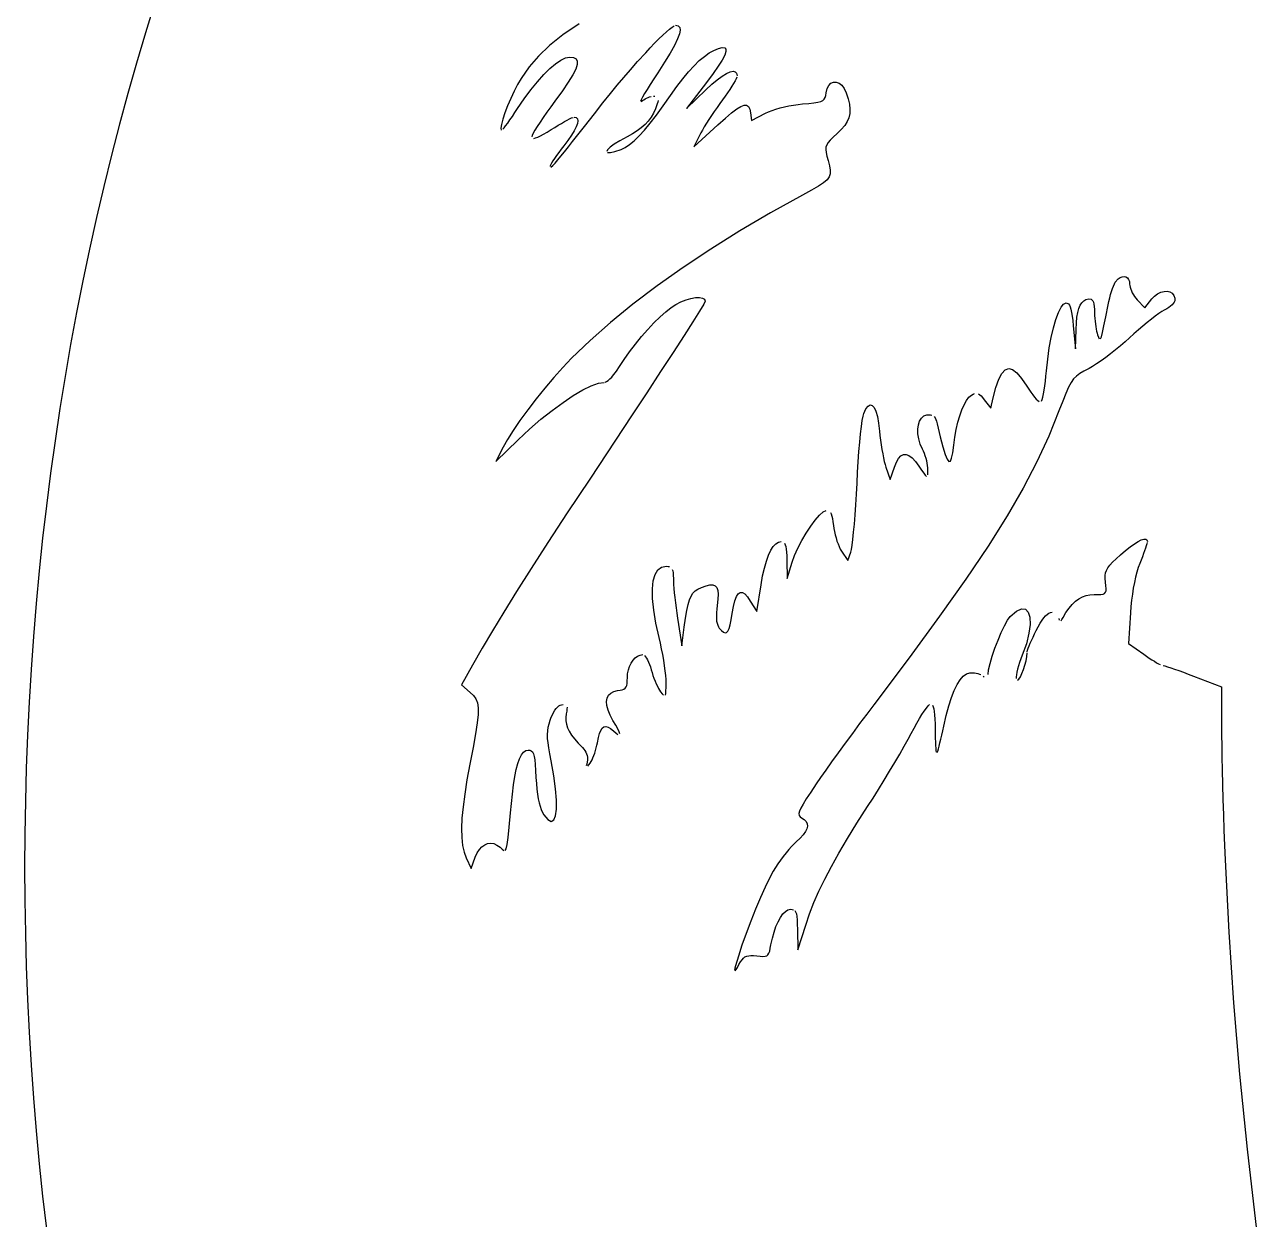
# Model space of a CAD drawing. Extents: x -128 to 128, y -84 to 84.
# Drawn here: x -81.42 to -59.45, y 42.57 to 63.89 of the extents above; entities that cross this region are included whole.
import ezdxf

# ---------------------------------------------------------------- set-up
doc = ezdxf.new("R2010")
doc.units = 0
doc.header["$MEASUREMENT"] = 0
doc.layers.get('0').update_dxf_attribs({"linetype": 'CONTINUOUS'})

msp = doc.modelspace()

# ---------------------------------------------------------------- linework, layer by layer
for p, q in [((-79.098, 64.283), (-79.266, 63.746)), ((-79.266, 63.746), (-79.427, 63.205)), ((-71.534, 63.902), (-71.822, 63.705)), ((-70.04, 63.703), (-69.976, 63.762)), ((-69.976, 63.762), (-69.919, 63.811)), ((-69.919, 63.811), (-69.873, 63.847)), ((-69.873, 63.847), (-69.837, 63.87)), ((-69.814, 63.878), (-69.766, 63.869)), ((-69.743, 63.724), (-69.777, 63.634)), ((-69.766, 63.869), (-69.738, 63.841)), ((-69.73, 63.793), (-69.743, 63.724)), ((-69.738, 63.841), (-69.73, 63.793)), ((-72.059, 63.516), (-72.255, 63.328)), ((-71.822, 63.705), (-72.059, 63.516)), ((-70.264, 63.476), (-70.186, 63.559)), ((-70.186, 63.559), (-70.11, 63.635)), ((-70.11, 63.635), (-70.04, 63.703)), ((-69.832, 63.52), (-69.909, 63.382)), ((-69.777, 63.634), (-69.832, 63.52)), ((-72.255, 63.328), (-72.421, 63.135)), ((-71.858, 63.257), (-71.776, 63.296)), ((-71.776, 63.296), (-71.705, 63.31)), ((-71.705, 63.31), (-71.634, 63.303)), ((-71.634, 63.303), (-71.587, 63.279)), ((-71.587, 63.279), (-71.564, 63.238)), ((-70.488, 63.23), (-70.345, 63.389)), ((-70.345, 63.389), (-70.264, 63.476)), ((-69.909, 63.382), (-70.009, 63.22)), ((-69.388, 63.248), (-69.298, 63.324)), ((-69.298, 63.324), (-69.212, 63.385)), ((-69.212, 63.385), (-69.128, 63.431)), ((-69.128, 63.431), (-69.047, 63.463)), ((-69.047, 63.463), (-68.98, 63.479)), ((-68.935, 63.343), (-68.981, 63.256)), ((-68.98, 63.479), (-68.935, 63.475)), ((-68.935, 63.475), (-68.913, 63.451)), ((-68.913, 63.408), (-68.935, 63.343)), ((-68.913, 63.451), (-68.913, 63.408)), ((-79.427, 63.205), (-79.582, 62.66)), ((-72.421, 63.135), (-72.565, 62.929)), ((-72.162, 62.998), (-72.053, 63.105)), ((-72.053, 63.105), (-71.952, 63.192)), ((-71.952, 63.192), (-71.858, 63.257)), ((-71.593, 63.096), (-71.646, 62.992)), ((-71.566, 63.178), (-71.593, 63.096)), ((-71.564, 63.238), (-71.566, 63.178)), ((-70.735, 62.949), (-70.616, 63.086)), ((-70.616, 63.086), (-70.488, 63.23)), ((-70.009, 63.22), (-70.131, 63.031)), ((-69.681, 62.925), (-69.579, 63.049)), ((-69.579, 63.049), (-69.481, 63.157)), ((-69.481, 63.157), (-69.388, 63.248)), ((-69.05, 63.147), (-69.143, 63.015)), ((-68.981, 63.256), (-69.05, 63.147)), ((-68.906, 63.018), (-68.84, 63.048)), ((-68.84, 63.048), (-68.787, 63.058)), ((-68.787, 63.058), (-68.748, 63.05)), ((-68.748, 63.05), (-68.724, 63.022)), ((-72.565, 62.929), (-72.628, 62.824)), ((-72.392, 62.727), (-72.275, 62.871)), ((-72.275, 62.871), (-72.162, 62.998)), ((-71.725, 62.863), (-71.831, 62.707)), ((-71.646, 62.992), (-71.725, 62.863)), ((-70.852, 62.81), (-70.735, 62.949)), ((-70.202, 62.922), (-70.265, 62.823)), ((-70.131, 63.031), (-70.202, 62.922)), ((-69.788, 62.784), (-69.681, 62.925)), ((-69.26, 62.859), (-69.614, 62.395)), ((-69.143, 63.015), (-69.26, 62.859)), ((-69.168, 62.825), (-69.071, 62.907)), ((-69.071, 62.907), (-68.983, 62.971)), ((-68.983, 62.971), (-68.906, 63.018)), ((-68.777, 62.84), (-68.808, 62.789)), ((-68.751, 62.886), (-68.777, 62.84)), ((-68.732, 62.924), (-68.751, 62.886)), ((-68.72, 62.954), (-68.732, 62.924)), ((-68.724, 63.022), (-68.716, 62.974)), ((-67.08, 62.806), (-67.04, 62.844)), ((-67.04, 62.844), (-66.994, 62.864)), ((-66.994, 62.864), (-66.945, 62.864)), ((-66.945, 62.864), (-66.894, 62.845)), ((-66.894, 62.845), (-66.846, 62.807)), ((-79.582, 62.66), (-79.732, 62.111)), ((-72.691, 62.703), (-72.751, 62.574)), ((-72.628, 62.824), (-72.691, 62.703)), ((-72.51, 62.567), (-72.392, 62.727)), ((-71.831, 62.707), (-71.965, 62.524)), ((-71.108, 62.495), (-70.974, 62.662)), ((-70.974, 62.662), (-70.852, 62.81)), ((-70.366, 62.659), (-70.401, 62.596)), ((-70.32, 62.734), (-70.366, 62.659)), ((-70.265, 62.823), (-70.32, 62.734)), ((-70.275, 62.602), (-70.25, 62.61)), ((-70.205, 62.616), (-70.179, 62.615)), ((-70.031, 62.44), (-69.901, 62.625)), ((-69.901, 62.625), (-69.788, 62.784)), ((-69.614, 62.395), (-69.273, 62.727)), ((-69.273, 62.727), (-69.168, 62.825)), ((-68.927, 62.611), (-68.974, 62.549)), ((-68.884, 62.673), (-68.927, 62.611)), ((-68.844, 62.733), (-68.884, 62.673)), ((-68.808, 62.789), (-68.844, 62.733)), ((-67.144, 62.588), (-67.133, 62.625)), ((-67.133, 62.625), (-67.127, 62.672)), ((-67.127, 62.672), (-67.109, 62.748)), ((-67.109, 62.748), (-67.08, 62.806)), ((-66.846, 62.807), (-66.803, 62.75)), ((-66.803, 62.75), (-66.768, 62.673)), ((-66.768, 62.673), (-66.733, 62.564)), ((-72.807, 62.443), (-72.855, 62.318)), ((-72.751, 62.574), (-72.807, 62.443)), ((-72.677, 62.32), (-72.628, 62.393)), ((-72.628, 62.393), (-72.51, 62.567)), ((-72.038, 62.424), (-72.107, 62.327)), ((-71.965, 62.524), (-72.038, 62.424)), ((-71.26, 62.301), (-71.108, 62.495)), ((-70.426, 62.55), (-70.439, 62.52)), ((-70.401, 62.596), (-70.426, 62.55)), ((-70.426, 62.516), (-70.404, 62.534)), ((-70.404, 62.534), (-70.38, 62.551)), ((-70.38, 62.551), (-70.355, 62.566)), ((-70.355, 62.566), (-70.328, 62.58)), ((-70.328, 62.58), (-70.302, 62.592)), ((-70.302, 62.592), (-70.275, 62.602)), ((-70.171, 62.388), (-70.208, 62.309)), ((-70.14, 62.474), (-70.171, 62.388)), ((-70.152, 62.277), (-70.031, 62.44)), ((-70.13, 62.508), (-70.14, 62.474)), ((-70.125, 62.536), (-70.13, 62.508)), ((-69.071, 62.414), (-69.121, 62.342)), ((-69.022, 62.483), (-69.071, 62.414)), ((-68.974, 62.549), (-69.022, 62.483)), ((-68.719, 62.387), (-68.645, 62.432)), ((-68.645, 62.432), (-68.588, 62.453)), ((-68.588, 62.453), (-68.544, 62.452)), ((-68.544, 62.452), (-68.512, 62.427)), ((-68.512, 62.427), (-68.49, 62.381)), ((-68.023, 62.382), (-67.949, 62.403)), ((-67.949, 62.403), (-67.871, 62.423)), ((-67.871, 62.423), (-67.79, 62.44)), ((-67.79, 62.44), (-67.709, 62.455)), ((-67.709, 62.455), (-67.628, 62.466)), ((-67.628, 62.466), (-67.55, 62.474)), ((-67.55, 62.474), (-67.436, 62.484)), ((-67.436, 62.484), (-67.346, 62.494)), ((-67.346, 62.494), (-67.276, 62.505)), ((-67.276, 62.505), (-67.223, 62.518)), ((-67.223, 62.518), (-67.186, 62.536)), ((-67.186, 62.536), (-67.16, 62.559)), ((-67.16, 62.559), (-67.144, 62.588)), ((-66.733, 62.564), (-66.711, 62.468)), ((-66.711, 62.468), (-66.701, 62.381)), ((-72.893, 62.204), (-72.918, 62.11)), ((-72.855, 62.318), (-72.893, 62.204)), ((-72.806, 62.134), (-72.767, 62.189)), ((-72.767, 62.189), (-72.723, 62.252)), ((-72.723, 62.252), (-72.677, 62.32)), ((-72.171, 62.235), (-72.229, 62.149)), ((-72.107, 62.327), (-72.171, 62.235)), ((-71.794, 62.159), (-71.744, 62.186)), ((-71.744, 62.186), (-71.701, 62.208)), ((-71.701, 62.208), (-71.665, 62.224)), ((-71.665, 62.224), (-71.638, 62.234)), ((-71.621, 62.238), (-71.584, 62.23)), ((-71.584, 62.23), (-71.562, 62.209)), ((-71.555, 62.174), (-71.563, 62.127)), ((-71.562, 62.209), (-71.555, 62.174)), ((-71.438, 62.073), (-71.26, 62.301)), ((-70.3, 62.169), (-70.357, 62.107)), ((-70.25, 62.237), (-70.3, 62.169)), ((-70.264, 62.133), (-70.152, 62.277)), ((-70.208, 62.309), (-70.25, 62.237)), ((-69.216, 62.198), (-69.26, 62.129)), ((-69.17, 62.269), (-69.216, 62.198)), ((-69.121, 62.342), (-69.17, 62.269)), ((-69.06, 62.1), (-68.924, 62.222)), ((-68.924, 62.222), (-68.812, 62.317)), ((-68.812, 62.317), (-68.719, 62.387)), ((-68.49, 62.381), (-68.475, 62.315)), ((-68.475, 62.315), (-68.456, 62.181)), ((-68.456, 62.181), (-68.205, 62.311)), ((-68.205, 62.311), (-68.153, 62.336)), ((-68.153, 62.336), (-68.092, 62.359)), ((-68.092, 62.359), (-68.023, 62.382)), ((-66.72, 62.229), (-66.751, 62.159)), ((-66.704, 62.303), (-66.72, 62.229)), ((-66.701, 62.381), (-66.704, 62.303)), ((-79.732, 62.111), (-79.874, 61.559)), ((-72.918, 62.11), (-72.928, 62.041)), ((-72.928, 62.041), (-72.92, 62.005)), ((-72.895, 62.022), (-72.871, 62.049)), ((-72.871, 62.049), (-72.842, 62.087)), ((-72.842, 62.087), (-72.806, 62.134)), ((-72.349, 61.951), (-72.368, 61.91)), ((-72.319, 62.006), (-72.349, 61.951)), ((-72.278, 62.072), (-72.319, 62.006)), ((-72.229, 62.149), (-72.278, 62.072)), ((-72.168, 61.934), (-72.104, 61.972)), ((-72.104, 61.972), (-72.031, 62.018)), ((-72.031, 62.018), (-71.968, 62.057)), ((-71.968, 62.057), (-71.907, 62.094)), ((-71.907, 62.094), (-71.849, 62.128)), ((-71.849, 62.128), (-71.794, 62.159)), ((-71.62, 61.997), (-71.669, 61.916)), ((-71.649, 61.802), (-71.438, 62.073)), ((-71.584, 62.067), (-71.62, 61.997)), ((-71.563, 62.127), (-71.584, 62.067)), ((-70.498, 61.992), (-70.582, 61.939)), ((-70.423, 62.048), (-70.498, 61.992)), ((-70.464, 61.904), (-70.368, 62.009)), ((-70.357, 62.107), (-70.423, 62.048)), ((-70.368, 62.009), (-70.264, 62.133)), ((-69.488, 61.708), (-69.06, 62.1)), ((-69.36, 61.957), (-69.488, 61.708)), ((-69.333, 62.007), (-69.36, 61.957)), ((-69.299, 62.065), (-69.333, 62.007)), ((-69.26, 62.129), (-69.299, 62.065)), ((-66.856, 62.02), (-66.931, 61.946)), ((-66.796, 62.09), (-66.856, 62.02)), ((-66.751, 62.159), (-66.796, 62.09)), ((-72.368, 61.91), (-72.375, 61.886)), ((-72.337, 61.861), (-72.308, 61.868)), ((-72.308, 61.868), (-72.27, 61.882)), ((-72.27, 61.882), (-72.223, 61.904)), ((-72.223, 61.904), (-72.168, 61.934)), ((-71.731, 61.825), (-71.807, 61.725)), ((-71.669, 61.916), (-71.731, 61.825)), ((-71.722, 61.708), (-71.649, 61.802)), ((-70.906, 61.756), (-70.98, 61.701)), ((-70.805, 61.819), (-70.906, 61.756)), ((-70.677, 61.888), (-70.805, 61.819)), ((-70.711, 61.698), (-70.635, 61.749)), ((-70.582, 61.939), (-70.677, 61.888)), ((-70.635, 61.749), (-70.553, 61.817)), ((-70.553, 61.817), (-70.464, 61.904)), ((-67.117, 61.745), (-67.13, 61.704)), ((-67.091, 61.786), (-67.117, 61.745)), ((-67.053, 61.83), (-67.091, 61.786)), ((-67, 61.883), (-67.053, 61.83)), ((-66.931, 61.946), (-67, 61.883)), ((-79.874, 61.559), (-80.011, 61.004)), ((-71.934, 61.555), (-71.969, 61.504)), ((-71.895, 61.61), (-71.934, 61.555)), ((-71.913, 61.476), (-71.856, 61.544)), ((-71.852, 61.667), (-71.895, 61.61)), ((-71.856, 61.544), (-71.792, 61.621)), ((-71.807, 61.725), (-71.852, 61.667)), ((-71.792, 61.621), (-71.722, 61.708)), ((-71.024, 61.657), (-71.039, 61.625)), ((-70.98, 61.701), (-71.024, 61.657)), ((-71.023, 61.608), (-70.975, 61.607)), ((-70.975, 61.607), (-70.895, 61.626)), ((-70.895, 61.626), (-70.781, 61.664)), ((-70.781, 61.664), (-70.711, 61.698)), ((-67.13, 61.704), (-67.134, 61.66)), ((-67.134, 61.66), (-67.127, 61.607)), ((-67.127, 61.607), (-67.113, 61.543)), ((-67.113, 61.543), (-67.092, 61.464)), ((-72.043, 61.382), (-72.055, 61.356)), ((-72.025, 61.417), (-72.043, 61.382)), ((-72.034, 61.349), (-72.003, 61.378)), ((-72, 61.458), (-72.025, 61.417)), ((-72.003, 61.378), (-71.962, 61.421)), ((-71.969, 61.504), (-72, 61.458)), ((-71.962, 61.421), (-71.913, 61.476)), ((-67.092, 61.464), (-67.068, 61.369)), ((-67.068, 61.369), (-67.054, 61.292)), ((-67.054, 61.292), (-67.054, 61.228)), ((-67.11, 61.121), (-67.174, 61.067)), ((-67.071, 61.173), (-67.11, 61.121)), ((-67.054, 61.228), (-67.071, 61.173)), ((-80.011, 61.004), (-80.141, 60.446)), ((-67.389, 60.936), (-67.549, 60.848)), ((-67.265, 61.007), (-67.389, 60.936)), ((-67.174, 61.067), (-67.265, 61.007)), ((-67.549, 60.848), (-68.118, 60.531)), ((-80.141, 60.446), (-80.266, 59.885)), ((-68.118, 60.531), (-68.664, 60.209)), ((-68.664, 60.209), (-69.184, 59.883)), ((-80.266, 59.885), (-80.384, 59.321)), ((-69.184, 59.883), (-69.677, 59.556)), ((-69.677, 59.556), (-70.14, 59.228)), ((-80.384, 59.321), (-80.495, 58.755)), ((-61.971, 59.295), (-61.92, 59.353)), ((-61.92, 59.353), (-61.883, 59.378)), ((-61.883, 59.378), (-61.846, 59.393)), ((-61.846, 59.393), (-61.811, 59.396)), ((-61.811, 59.396), (-61.78, 59.389)), ((-61.78, 59.389), (-61.753, 59.372)), ((-61.753, 59.372), (-61.732, 59.345)), ((-61.732, 59.345), (-61.719, 59.308)), ((-70.14, 59.228), (-70.573, 58.901)), ((-62.052, 59.073), (-62.035, 59.129)), ((-62.035, 59.129), (-62.018, 59.181)), ((-62.018, 59.181), (-62.002, 59.226)), ((-62.002, 59.226), (-61.986, 59.265)), ((-61.986, 59.265), (-61.971, 59.295)), ((-61.719, 59.308), (-61.714, 59.261)), ((-61.714, 59.261), (-61.712, 59.234)), ((-61.712, 59.234), (-61.705, 59.204)), ((-61.705, 59.204), (-61.695, 59.172)), ((-61.695, 59.172), (-61.682, 59.139)), ((-61.682, 59.139), (-61.666, 59.105)), ((-61.666, 59.105), (-61.647, 59.071)), ((-61.215, 59.088), (-61.157, 59.116)), ((-61.157, 59.116), (-61.1, 59.131)), ((-61.1, 59.131), (-61.046, 59.132)), ((-61.046, 59.132), (-60.997, 59.121)), ((-60.997, 59.121), (-60.956, 59.097)), ((-60.956, 59.097), (-60.924, 59.059)), ((-70.573, 58.901), (-70.972, 58.577)), ((-69.891, 58.841), (-69.806, 58.896)), ((-69.806, 58.896), (-69.716, 58.942)), ((-69.716, 58.942), (-69.625, 58.978)), ((-69.625, 58.978), (-69.537, 59.004)), ((-69.537, 59.004), (-69.457, 59.019)), ((-69.457, 59.019), (-69.387, 59.022)), ((-69.387, 59.022), (-69.332, 59.012)), ((-69.31, 58.902), (-69.384, 58.778)), ((-69.332, 59.012), (-69.297, 58.99)), ((-69.284, 58.953), (-69.31, 58.902)), ((-69.297, 58.99), (-69.284, 58.953)), ((-62.937, 58.846), (-62.891, 58.905)), ((-62.891, 58.905), (-62.847, 58.926)), ((-62.847, 58.926), (-62.807, 58.909)), ((-62.807, 58.909), (-62.789, 58.887)), ((-62.789, 58.887), (-62.774, 58.854)), ((-62.621, 58.827), (-62.598, 58.884)), ((-62.598, 58.884), (-62.568, 58.928)), ((-62.568, 58.928), (-62.533, 58.961)), ((-62.533, 58.961), (-62.492, 58.983)), ((-62.492, 58.983), (-62.444, 58.995)), ((-62.444, 58.995), (-62.401, 58.991)), ((-62.401, 58.991), (-62.371, 58.962)), ((-62.371, 58.962), (-62.36, 58.937)), ((-62.36, 58.937), (-62.352, 58.903)), ((-62.352, 58.903), (-62.346, 58.861)), ((-62.141, 58.675), (-62.097, 58.89)), ((-62.097, 58.89), (-62.083, 58.952)), ((-62.083, 58.952), (-62.068, 59.014)), ((-62.068, 59.014), (-62.052, 59.073)), ((-61.647, 59.071), (-61.626, 59.038)), ((-61.626, 59.038), (-61.603, 59.008)), ((-61.603, 59.008), (-61.579, 58.98)), ((-61.579, 58.98), (-61.444, 58.836)), ((-61.444, 58.836), (-61.319, 58.995)), ((-61.319, 58.995), (-61.269, 59.048)), ((-61.269, 59.048), (-61.215, 59.088)), ((-60.957, 58.889), (-60.983, 58.865)), ((-60.935, 58.914), (-60.957, 58.889)), ((-60.92, 58.938), (-60.935, 58.914)), ((-60.924, 59.059), (-60.906, 59.008)), ((-60.909, 58.962), (-60.92, 58.938)), ((-60.906, 59.008), (-60.909, 58.962)), ((-80.495, 58.755), (-80.601, 58.185)), ((-70.197, 58.567), (-70.089, 58.674)), ((-70.089, 58.674), (-69.987, 58.766)), ((-69.987, 58.766), (-69.891, 58.841)), ((-69.384, 58.778), (-69.503, 58.589)), ((-63.028, 58.629), (-62.983, 58.752)), ((-62.983, 58.752), (-62.937, 58.846)), ((-62.774, 58.854), (-62.761, 58.811)), ((-62.761, 58.811), (-62.748, 58.756)), ((-62.748, 58.756), (-62.738, 58.689)), ((-62.738, 58.689), (-62.728, 58.609)), ((-62.664, 58.57), (-62.654, 58.671)), ((-62.654, 58.671), (-62.64, 58.756)), ((-62.64, 58.756), (-62.621, 58.827)), ((-62.346, 58.861), (-62.342, 58.809)), ((-62.342, 58.809), (-62.34, 58.747)), ((-62.34, 58.747), (-62.339, 58.698)), ((-62.339, 58.698), (-62.335, 58.647)), ((-62.174, 58.513), (-62.141, 58.675)), ((-61.256, 58.688), (-61.326, 58.635)), ((-61.193, 58.733), (-61.256, 58.688)), ((-61.139, 58.769), (-61.193, 58.733)), ((-61.095, 58.795), (-61.139, 58.769)), ((-61.053, 58.818), (-61.095, 58.795)), ((-61.015, 58.841), (-61.053, 58.818)), ((-60.983, 58.865), (-61.015, 58.841)), ((-70.972, 58.577), (-71.337, 58.255)), ((-70.418, 58.323), (-70.307, 58.45)), ((-70.307, 58.45), (-70.197, 58.567)), ((-69.503, 58.589), (-69.661, 58.341)), ((-63.111, 58.309), (-63.071, 58.479)), ((-63.071, 58.479), (-63.028, 58.629)), ((-62.728, 58.609), (-62.718, 58.516)), ((-62.718, 58.516), (-62.682, 58.106)), ((-62.682, 58.106), (-62.67, 58.453)), ((-62.67, 58.453), (-62.664, 58.57)), ((-62.335, 58.647), (-62.331, 58.597)), ((-62.331, 58.597), (-62.325, 58.548)), ((-62.325, 58.548), (-62.319, 58.501)), ((-62.319, 58.501), (-62.311, 58.458)), ((-62.311, 58.458), (-62.303, 58.418)), ((-62.199, 58.397), (-62.174, 58.513)), ((-61.558, 58.443), (-61.638, 58.373)), ((-61.479, 58.511), (-61.558, 58.443)), ((-61.401, 58.575), (-61.479, 58.511)), ((-61.326, 58.635), (-61.401, 58.575)), ((-71.337, 58.255), (-71.665, 57.938)), ((-70.527, 58.189), (-70.418, 58.323)), ((-69.661, 58.341), (-69.854, 58.042)), ((-63.146, 58.121), (-63.111, 58.309)), ((-62.303, 58.418), (-62.294, 58.385)), ((-62.294, 58.385), (-62.284, 58.358)), ((-62.284, 58.358), (-62.268, 58.315)), ((-62.268, 58.315), (-62.255, 58.284)), ((-62.232, 58.282), (-62.218, 58.322)), ((-62.218, 58.322), (-62.199, 58.397)), ((-61.793, 58.23), (-61.877, 58.158)), ((-61.715, 58.302), (-61.793, 58.23)), ((-61.638, 58.373), (-61.715, 58.302)), ((-80.601, 58.185), (-80.7, 57.614)), ((-70.73, 57.913), (-70.632, 58.052)), ((-70.632, 58.052), (-70.527, 58.189)), ((-69.854, 58.042), (-70.078, 57.699)), ((-63.175, 57.92), (-63.146, 58.121)), ((-62.052, 58.016), (-62.139, 57.95)), ((-61.964, 58.086), (-62.052, 58.016)), ((-61.877, 58.158), (-61.964, 58.086)), ((-71.82, 57.775), (-71.98, 57.596)), ((-71.665, 57.938), (-71.82, 57.775)), ((-70.852, 57.727), (-70.821, 57.775)), ((-70.821, 57.775), (-70.73, 57.913)), ((-63.198, 57.711), (-63.175, 57.92)), ((-62.374, 57.792), (-62.437, 57.757)), ((-62.303, 57.837), (-62.374, 57.792)), ((-62.224, 57.89), (-62.303, 57.837)), ((-62.139, 57.95), (-62.224, 57.89)), ((-80.7, 57.614), (-80.792, 57.04)), ((-71.98, 57.596), (-72.141, 57.406)), ((-71.013, 57.543), (-70.983, 57.57)), ((-70.983, 57.57), (-70.951, 57.602)), ((-70.951, 57.602), (-70.918, 57.64)), ((-70.918, 57.64), (-70.885, 57.681)), ((-70.885, 57.681), (-70.852, 57.727)), ((-70.078, 57.699), (-70.327, 57.319)), ((-64.1, 57.417), (-64.048, 57.562)), ((-64.048, 57.562), (-63.993, 57.666)), ((-63.993, 57.666), (-63.934, 57.729)), ((-63.934, 57.729), (-63.87, 57.752)), ((-63.87, 57.752), (-63.8, 57.734)), ((-63.8, 57.734), (-63.723, 57.676)), ((-63.723, 57.676), (-63.64, 57.578)), ((-63.64, 57.578), (-63.547, 57.44)), ((-63.217, 57.527), (-63.207, 57.617)), ((-63.207, 57.617), (-63.198, 57.711)), ((-62.713, 57.568), (-62.759, 57.503)), ((-62.662, 57.62), (-62.713, 57.568)), ((-62.601, 57.665), (-62.662, 57.62)), ((-62.528, 57.709), (-62.601, 57.665)), ((-62.437, 57.757), (-62.528, 57.709)), ((-72.141, 57.406), (-72.299, 57.211)), ((-71.637, 57.272), (-71.468, 57.371)), ((-71.468, 57.371), (-71.318, 57.445)), ((-71.318, 57.445), (-71.188, 57.491)), ((-71.188, 57.491), (-71.084, 57.506)), ((-71.065, 57.511), (-71.041, 57.523)), ((-71.041, 57.523), (-71.013, 57.543)), ((-64.149, 57.23), (-64.1, 57.417)), ((-63.547, 57.44), (-63.511, 57.384)), ((-63.511, 57.384), (-63.476, 57.332)), ((-63.252, 57.3), (-63.24, 57.367)), ((-63.24, 57.367), (-63.228, 57.443)), ((-63.228, 57.443), (-63.217, 57.527)), ((-62.804, 57.419), (-62.853, 57.311)), ((-62.759, 57.503), (-62.804, 57.419)), ((-72.299, 57.211), (-72.449, 57.016)), ((-72.012, 57.008), (-71.819, 57.15)), ((-71.819, 57.15), (-71.637, 57.272)), ((-70.327, 57.319), (-70.597, 56.909)), ((-64.667, 57.108), (-64.625, 57.183)), ((-64.625, 57.183), (-64.58, 57.241)), ((-64.58, 57.241), (-64.534, 57.28)), ((-64.534, 57.28), (-64.505, 57.296)), ((-64.505, 57.296), (-64.479, 57.306)), ((-64.41, 57.301), (-64.387, 57.286)), ((-64.387, 57.286), (-64.362, 57.264)), ((-64.362, 57.264), (-64.336, 57.235)), ((-64.336, 57.235), (-64.307, 57.198)), ((-64.307, 57.198), (-64.192, 57.048)), ((-64.192, 57.048), (-64.149, 57.23)), ((-63.476, 57.332), (-63.441, 57.285)), ((-63.441, 57.285), (-63.409, 57.244)), ((-63.409, 57.244), (-63.378, 57.209)), ((-63.378, 57.209), (-63.351, 57.182)), ((-63.351, 57.182), (-63.328, 57.164)), ((-63.287, 57.17), (-63.275, 57.2)), ((-63.275, 57.2), (-63.264, 57.244)), ((-63.264, 57.244), (-63.252, 57.3)), ((-62.908, 57.173), (-62.974, 57)), ((-62.853, 57.311), (-62.908, 57.173)), ((-80.792, 57.04), (-80.879, 56.464)), ((-72.449, 57.016), (-72.587, 56.828)), ((-72.212, 56.848), (-72.012, 57.008)), ((-70.597, 56.909), (-70.884, 56.477)), ((-66.483, 56.826), (-66.469, 56.905)), ((-66.469, 56.905), (-66.456, 56.953)), ((-66.456, 56.953), (-66.416, 57.035)), ((-66.416, 57.035), (-66.377, 57.085)), ((-66.377, 57.085), (-66.339, 57.106)), ((-66.339, 57.106), (-66.303, 57.096)), ((-66.303, 57.096), (-66.269, 57.058)), ((-66.269, 57.058), (-66.239, 56.992)), ((-66.239, 56.992), (-66.212, 56.9)), ((-66.212, 56.9), (-66.19, 56.78)), ((-65.426, 56.871), (-65.382, 56.908)), ((-65.382, 56.908), (-65.328, 56.927)), ((-65.328, 56.927), (-65.294, 56.93)), ((-65.294, 56.93), (-65.265, 56.929)), ((-65.265, 56.929), (-65.24, 56.924)), ((-65.2, 56.897), (-65.184, 56.875)), ((-64.778, 56.796), (-64.745, 56.913)), ((-64.745, 56.913), (-64.707, 57.017)), ((-64.707, 57.017), (-64.667, 57.108)), ((-62.974, 57), (-63.157, 56.545)), ((-72.587, 56.828), (-72.71, 56.65)), ((-72.415, 56.673), (-72.212, 56.848)), ((-66.512, 56.589), (-66.498, 56.719)), ((-66.498, 56.719), (-66.483, 56.826)), ((-66.19, 56.78), (-66.174, 56.636)), ((-65.491, 56.673), (-65.481, 56.751)), ((-65.481, 56.751), (-65.459, 56.817)), ((-65.459, 56.817), (-65.426, 56.871)), ((-65.184, 56.875), (-65.17, 56.847)), ((-65.17, 56.847), (-65.159, 56.812)), ((-65.159, 56.812), (-65.148, 56.769)), ((-65.148, 56.769), (-65.093, 56.538)), ((-64.807, 56.668), (-64.778, 56.796)), ((-80.879, 56.464), (-80.959, 55.886)), ((-73.019, 56.097), (-72.618, 56.484)), ((-72.812, 56.49), (-72.889, 56.353)), ((-72.71, 56.65), (-72.812, 56.49)), ((-72.618, 56.484), (-72.415, 56.673)), ((-70.884, 56.477), (-71.343, 55.783)), ((-66.527, 56.439), (-66.512, 56.589)), ((-66.174, 56.636), (-66.166, 56.557)), ((-66.166, 56.557), (-66.156, 56.475)), ((-66.156, 56.475), (-66.145, 56.393)), ((-65.489, 56.589), (-65.491, 56.673)), ((-65.475, 56.499), (-65.489, 56.589)), ((-65.448, 56.407), (-65.475, 56.499)), ((-65.093, 56.538), (-65.046, 56.356)), ((-64.85, 56.388), (-64.831, 56.532)), ((-64.831, 56.532), (-64.807, 56.668)), ((-63.157, 56.545), (-63.367, 56.09)), ((-72.889, 56.353), (-73.019, 56.097)), ((-66.554, 56.092), (-66.541, 56.272)), ((-66.541, 56.272), (-66.527, 56.439)), ((-66.145, 56.393), (-66.132, 56.312)), ((-66.132, 56.312), (-66.118, 56.235)), ((-65.408, 56.315), (-65.448, 56.407)), ((-65.39, 56.278), (-65.408, 56.315)), ((-65.374, 56.238), (-65.39, 56.278)), ((-65.358, 56.195), (-65.374, 56.238)), ((-65.046, 56.356), (-65.005, 56.222)), ((-64.888, 56.154), (-64.868, 56.249)), ((-64.868, 56.249), (-64.85, 56.388)), ((-66.566, 55.902), (-66.554, 56.092)), ((-66.118, 56.235), (-66.103, 56.163)), ((-66.103, 56.163), (-66.089, 56.097)), ((-66.089, 56.097), (-66.074, 56.041)), ((-66.074, 56.041), (-66.059, 55.995)), ((-65.908, 55.995), (-65.873, 56.084)), ((-65.873, 56.084), (-65.835, 56.151)), ((-65.835, 56.151), (-65.794, 56.197)), ((-65.794, 56.197), (-65.749, 56.22)), ((-65.749, 56.22), (-65.701, 56.223)), ((-65.701, 56.223), (-65.649, 56.203)), ((-65.649, 56.203), (-65.594, 56.161)), ((-65.594, 56.161), (-65.535, 56.098)), ((-65.535, 56.098), (-65.472, 56.013)), ((-65.345, 56.151), (-65.358, 56.195)), ((-65.333, 56.107), (-65.345, 56.151)), ((-65.323, 56.064), (-65.333, 56.107)), ((-65.316, 56.022), (-65.323, 56.064)), ((-65.311, 55.984), (-65.316, 56.022)), ((-65.005, 56.222), (-64.969, 56.136)), ((-64.969, 56.136), (-64.938, 56.096)), ((-64.938, 56.096), (-64.911, 56.102)), ((-64.911, 56.102), (-64.888, 56.154)), ((-63.367, 56.09), (-63.611, 55.621)), ((-80.959, 55.886), (-81.033, 55.307)), ((-66.576, 55.707), (-66.566, 55.902)), ((-66.059, 55.995), (-65.982, 55.776)), ((-65.982, 55.776), (-65.908, 55.995)), ((-65.472, 56.013), (-65.424, 55.942)), ((-65.424, 55.942), (-65.386, 55.888)), ((-65.386, 55.888), (-65.358, 55.851)), ((-65.358, 55.851), (-65.337, 55.83)), ((-65.31, 55.949), (-65.311, 55.984)), ((-65.311, 55.859), (-65.31, 55.898)), ((-65.31, 55.898), (-65.31, 55.949)), ((-71.343, 55.783), (-71.743, 55.178)), ((-66.587, 55.512), (-66.576, 55.707)), ((-63.611, 55.621), (-63.898, 55.125)), ((-66.598, 55.324), (-66.587, 55.512)), ((-81.033, 55.307), (-81.1, 54.726)), ((-71.743, 55.178), (-72.088, 54.649)), ((-67.246, 55.135), (-67.179, 55.195)), ((-67.179, 55.195), (-67.126, 55.223)), ((-67.051, 55.187), (-67.037, 55.159)), ((-67.037, 55.159), (-67.026, 55.122)), ((-66.623, 54.98), (-66.61, 55.145)), ((-66.61, 55.145), (-66.598, 55.324)), ((-67.482, 54.816), (-67.401, 54.939)), ((-67.401, 54.939), (-67.321, 55.047)), ((-67.321, 55.047), (-67.246, 55.135)), ((-67.026, 55.122), (-67.015, 55.076)), ((-67.015, 55.076), (-67.006, 55.021)), ((-67.006, 55.021), (-66.998, 54.956)), ((-66.998, 54.956), (-66.99, 54.902)), ((-66.636, 54.832), (-66.623, 54.98)), ((-63.898, 55.125), (-64.236, 54.587)), ((-81.1, 54.726), (-81.161, 54.143)), ((-67.56, 54.684), (-67.482, 54.816)), ((-66.99, 54.902), (-66.979, 54.845)), ((-66.979, 54.845), (-66.966, 54.788)), ((-66.966, 54.788), (-66.95, 54.731)), ((-66.95, 54.731), (-66.933, 54.676)), ((-66.661, 54.601), (-66.649, 54.705)), ((-66.649, 54.705), (-66.636, 54.832)), ((-61.506, 54.697), (-61.46, 54.711)), ((-61.46, 54.711), (-61.426, 54.71)), ((-61.426, 54.71), (-61.406, 54.695)), ((-72.088, 54.649), (-72.387, 54.185)), ((-68.155, 54.424), (-68.115, 54.511)), ((-68.115, 54.511), (-68.071, 54.579)), ((-68.071, 54.579), (-68.025, 54.628)), ((-68.025, 54.628), (-67.977, 54.658)), ((-67.977, 54.658), (-67.926, 54.668)), ((-67.87, 54.637), (-67.858, 54.611)), ((-67.858, 54.611), (-67.848, 54.577)), ((-67.848, 54.577), (-67.84, 54.533)), ((-67.84, 54.533), (-67.834, 54.478)), ((-67.69, 54.419), (-67.631, 54.55)), ((-67.631, 54.55), (-67.56, 54.684)), ((-66.933, 54.676), (-66.914, 54.624)), ((-66.914, 54.624), (-66.894, 54.576)), ((-66.894, 54.576), (-66.874, 54.534)), ((-66.874, 54.534), (-66.853, 54.498)), ((-66.853, 54.498), (-66.741, 54.327)), ((-66.741, 54.327), (-66.684, 54.48)), ((-66.684, 54.48), (-66.673, 54.525)), ((-66.673, 54.525), (-66.661, 54.601)), ((-64.236, 54.587), (-64.635, 53.994)), ((-61.878, 54.43), (-61.787, 54.508)), ((-61.787, 54.508), (-61.704, 54.575)), ((-61.704, 54.575), (-61.628, 54.629)), ((-61.628, 54.629), (-61.562, 54.67)), ((-61.562, 54.67), (-61.506, 54.697)), ((-61.446, 54.503), (-61.465, 54.451)), ((-61.43, 54.55), (-61.446, 54.503)), ((-61.417, 54.591), (-61.43, 54.55)), ((-61.407, 54.624), (-61.417, 54.591)), ((-61.401, 54.649), (-61.407, 54.624)), ((-61.406, 54.695), (-61.398, 54.665)), ((-68.228, 54.195), (-68.193, 54.319)), ((-68.193, 54.319), (-68.155, 54.424)), ((-67.834, 54.478), (-67.83, 54.413)), ((-67.83, 54.413), (-67.828, 54.337)), ((-67.828, 54.337), (-67.824, 54.005)), ((-67.824, 54.005), (-67.734, 54.298)), ((-67.734, 54.298), (-67.69, 54.419)), ((-62.068, 54.244), (-62.019, 54.297)), ((-62.019, 54.297), (-61.956, 54.358)), ((-61.956, 54.358), (-61.878, 54.43)), ((-61.532, 54.276), (-61.559, 54.202)), ((-61.508, 54.336), (-61.532, 54.276)), ((-61.485, 54.395), (-61.508, 54.336)), ((-61.465, 54.451), (-61.485, 54.395)), ((-81.161, 54.143), (-81.215, 53.559)), ((-72.387, 54.185), (-72.647, 53.776)), ((-70.209, 53.966), (-70.177, 54.079)), ((-70.177, 54.079), (-70.127, 54.16)), ((-70.127, 54.16), (-70.06, 54.21)), ((-70.06, 54.21), (-69.975, 54.226)), ((-69.975, 54.226), (-69.945, 54.224)), ((-69.945, 54.224), (-69.92, 54.219)), ((-69.87, 54.171), (-69.862, 54.142)), ((-69.862, 54.142), (-69.856, 54.106)), ((-69.856, 54.106), (-69.852, 54.062)), ((-69.852, 54.062), (-69.851, 54.008)), ((-68.288, 53.895), (-68.26, 54.054)), ((-68.26, 54.054), (-68.228, 54.195)), ((-62.15, 54.059), (-62.143, 54.107)), ((-62.149, 54.006), (-62.15, 54.059)), ((-62.143, 54.107), (-62.128, 54.152)), ((-62.128, 54.152), (-62.104, 54.197)), ((-62.104, 54.197), (-62.068, 54.244)), ((-61.584, 54.12), (-61.607, 54.031)), ((-61.559, 54.202), (-61.584, 54.12)), ((-70.224, 53.822), (-70.209, 53.966)), ((-70.221, 53.648), (-70.224, 53.822)), ((-69.851, 54.008), (-69.85, 53.961)), ((-69.85, 53.961), (-69.847, 53.901)), ((-69.847, 53.901), (-69.841, 53.831)), ((-69.841, 53.831), (-69.834, 53.752)), ((-69.412, 53.818), (-69.351, 53.846)), ((-69.351, 53.846), (-69.269, 53.876)), ((-69.269, 53.876), (-69.201, 53.892)), ((-69.201, 53.892), (-69.148, 53.893)), ((-69.148, 53.893), (-69.107, 53.878)), ((-69.107, 53.878), (-69.078, 53.846)), ((-69.078, 53.846), (-69.061, 53.796)), ((-68.364, 53.417), (-68.288, 53.895)), ((-64.635, 53.994), (-65.103, 53.333)), ((-62.144, 53.945), (-62.149, 54.006)), ((-62.137, 53.879), (-62.144, 53.945)), ((-62.133, 53.828), (-62.137, 53.879)), ((-62.135, 53.789), (-62.133, 53.828)), ((-61.648, 53.835), (-61.664, 53.729)), ((-61.628, 53.936), (-61.648, 53.835)), ((-61.607, 54.031), (-61.628, 53.936)), ((-72.647, 53.776), (-72.874, 53.41)), ((-70.2, 53.445), (-70.221, 53.648)), ((-69.834, 53.752), (-69.824, 53.666)), ((-69.824, 53.666), (-69.814, 53.576)), ((-69.59, 53.543), (-69.565, 53.629)), ((-69.565, 53.629), (-69.536, 53.695)), ((-69.536, 53.695), (-69.502, 53.746)), ((-69.502, 53.746), (-69.461, 53.786)), ((-69.461, 53.786), (-69.412, 53.818)), ((-69.058, 53.638), (-69.069, 53.528)), ((-69.061, 53.796), (-69.055, 53.727)), ((-69.055, 53.727), (-69.058, 53.638)), ((-68.779, 53.511), (-68.754, 53.612)), ((-68.754, 53.612), (-68.726, 53.686)), ((-68.726, 53.686), (-68.694, 53.735)), ((-68.694, 53.735), (-68.659, 53.759)), ((-68.659, 53.759), (-68.62, 53.758)), ((-68.62, 53.758), (-68.577, 53.732)), ((-68.577, 53.732), (-68.53, 53.681)), ((-68.53, 53.681), (-68.479, 53.605)), ((-68.479, 53.605), (-68.364, 53.417)), ((-62.681, 53.601), (-62.62, 53.645)), ((-62.62, 53.645), (-62.557, 53.679)), ((-62.557, 53.679), (-62.491, 53.703)), ((-62.491, 53.703), (-62.421, 53.717)), ((-62.421, 53.717), (-62.346, 53.722)), ((-62.346, 53.722), (-62.279, 53.722)), ((-62.279, 53.722), (-62.227, 53.724)), ((-62.227, 53.724), (-62.188, 53.731)), ((-62.188, 53.731), (-62.161, 53.742)), ((-62.161, 53.742), (-62.144, 53.761)), ((-62.144, 53.761), (-62.135, 53.789)), ((-61.678, 53.621), (-61.69, 53.51)), ((-61.664, 53.729), (-61.678, 53.621)), ((-81.215, 53.559), (-81.264, 52.973)), ((-72.874, 53.41), (-73.076, 53.076)), ((-70.161, 53.213), (-70.2, 53.445)), ((-69.814, 53.576), (-69.802, 53.483)), ((-69.802, 53.483), (-69.789, 53.39)), ((-69.789, 53.39), (-69.775, 53.298)), ((-69.634, 53.302), (-69.612, 53.436)), ((-69.612, 53.436), (-69.59, 53.543)), ((-69.082, 53.4), (-69.084, 53.344)), ((-69.077, 53.461), (-69.082, 53.4)), ((-69.069, 53.528), (-69.077, 53.461)), ((-68.821, 53.273), (-68.802, 53.385)), ((-68.802, 53.385), (-68.779, 53.511)), ((-63.842, 53.327), (-63.734, 53.424)), ((-63.734, 53.424), (-63.644, 53.467)), ((-63.644, 53.467), (-63.573, 53.46)), ((-63.573, 53.46), (-63.522, 53.408)), ((-63.522, 53.408), (-63.494, 53.316)), ((-63.181, 53.371), (-63.152, 53.391)), ((-63.152, 53.391), (-63.124, 53.402)), ((-63.124, 53.402), (-63.096, 53.406)), ((-62.902, 53.312), (-62.849, 53.401)), ((-62.849, 53.401), (-62.794, 53.479)), ((-62.794, 53.479), (-62.738, 53.545)), ((-62.738, 53.545), (-62.681, 53.601)), ((-61.698, 53.397), (-61.731, 52.851)), ((-61.69, 53.51), (-61.698, 53.397)), ((-70.104, 52.953), (-70.161, 53.213)), ((-69.775, 53.298), (-69.699, 52.807)), ((-69.656, 53.138), (-69.634, 53.302)), ((-69.084, 53.344), (-69.083, 53.294)), ((-69.083, 53.294), (-69.079, 53.249)), ((-69.079, 53.249), (-69.071, 53.21)), ((-69.071, 53.21), (-69.061, 53.176)), ((-69.061, 53.176), (-69.048, 53.147)), ((-68.858, 53.116), (-68.839, 53.183)), ((-68.839, 53.183), (-68.821, 53.273)), ((-65.103, 53.333), (-65.647, 52.591)), ((-64.003, 53.042), (-63.945, 53.164)), ((-63.945, 53.164), (-63.89, 53.262)), ((-63.89, 53.262), (-63.842, 53.327)), ((-63.489, 53.189), (-63.509, 53.03)), ((-63.494, 53.316), (-63.489, 53.189)), ((-63.344, 53.148), (-63.309, 53.21)), ((-63.309, 53.21), (-63.275, 53.263)), ((-63.275, 53.263), (-63.243, 53.307)), ((-63.243, 53.307), (-63.212, 53.343)), ((-63.212, 53.343), (-63.181, 53.371)), ((-62.974, 53.296), (-62.973, 53.267)), ((-62.935, 53.254), (-62.92, 53.279)), ((-62.92, 53.279), (-62.902, 53.312)), ((-81.264, 52.973), (-81.305, 52.387)), ((-73.076, 53.076), (-73.26, 52.763)), ((-70.082, 52.854), (-70.104, 52.953)), ((-69.699, 52.807), (-69.656, 53.138)), ((-69.048, 53.147), (-69.032, 53.123)), ((-69.032, 53.123), (-68.991, 53.078)), ((-68.991, 53.078), (-68.956, 53.049)), ((-68.956, 53.049), (-68.926, 53.037)), ((-68.926, 53.037), (-68.901, 53.044)), ((-68.901, 53.044), (-68.878, 53.07)), ((-68.878, 53.07), (-68.858, 53.116)), ((-64.061, 52.906), (-64.003, 53.042)), ((-63.509, 53.03), (-63.556, 52.845)), ((-63.462, 52.904), (-63.437, 52.96)), ((-63.437, 52.96), (-63.409, 53.019)), ((-63.409, 53.019), (-63.38, 53.078)), ((-63.38, 53.078), (-63.344, 53.148)), ((-73.26, 52.763), (-73.433, 52.459)), ((-70.061, 52.752), (-70.082, 52.854)), ((-70.041, 52.65), (-70.061, 52.752)), ((-64.164, 52.622), (-64.116, 52.763)), ((-64.116, 52.763), (-64.061, 52.906)), ((-63.556, 52.845), (-63.63, 52.638)), ((-63.541, 52.701), (-63.533, 52.728)), ((-63.533, 52.728), (-63.521, 52.762)), ((-63.521, 52.762), (-63.505, 52.804)), ((-63.505, 52.804), (-63.485, 52.852)), ((-63.485, 52.852), (-63.462, 52.904)), ((-61.731, 52.851), (-61.46, 52.656)), ((-70.604, 52.498), (-70.57, 52.548)), ((-70.57, 52.548), (-70.531, 52.59)), ((-70.531, 52.59), (-70.489, 52.622)), ((-70.489, 52.622), (-70.443, 52.642)), ((-70.443, 52.642), (-70.396, 52.649)), ((-70.365, 52.632), (-70.348, 52.612)), ((-70.348, 52.612), (-70.33, 52.586)), ((-70.33, 52.586), (-70.312, 52.554)), ((-70.312, 52.554), (-70.294, 52.516)), ((-70.294, 52.516), (-70.277, 52.474)), ((-70.024, 52.548), (-70.041, 52.65)), ((-70.009, 52.451), (-70.024, 52.548)), ((-65.647, 52.591), (-66.278, 51.753)), ((-64.202, 52.491), (-64.164, 52.622)), ((-63.679, 52.509), (-63.698, 52.447)), ((-63.656, 52.573), (-63.679, 52.509)), ((-63.63, 52.638), (-63.656, 52.573)), ((-63.582, 52.46), (-63.562, 52.54)), ((-63.562, 52.54), (-63.549, 52.616)), ((-63.549, 52.616), (-63.544, 52.684)), ((-61.46, 52.656), (-61.411, 52.621)), ((-61.411, 52.621), (-61.363, 52.588)), ((-61.363, 52.588), (-61.317, 52.557)), ((-61.317, 52.557), (-61.273, 52.53)), ((-61.273, 52.53), (-61.234, 52.506)), ((-61.234, 52.506), (-61.2, 52.487)), ((-81.305, 52.387), (-81.341, 51.8)), ((-73.433, 52.459), (-73.628, 52.112)), ((-70.672, 52.239), (-70.667, 52.309)), ((-70.667, 52.309), (-70.653, 52.377)), ((-70.653, 52.377), (-70.632, 52.44)), ((-70.632, 52.44), (-70.604, 52.498)), ((-70.277, 52.474), (-70.261, 52.429)), ((-70.261, 52.429), (-70.247, 52.381)), ((-70.247, 52.381), (-70.232, 52.331)), ((-70.232, 52.331), (-70.216, 52.28)), ((-69.997, 52.359), (-70.009, 52.451)), ((-69.987, 52.276), (-69.997, 52.359)), ((-64.682, 52.263), (-64.624, 52.304)), ((-64.624, 52.304), (-64.565, 52.323)), ((-64.565, 52.323), (-64.537, 52.325)), ((-64.537, 52.325), (-64.508, 52.325)), ((-64.508, 52.325), (-64.479, 52.323)), ((-64.479, 52.323), (-64.45, 52.318)), ((-64.45, 52.318), (-64.421, 52.312)), ((-64.421, 52.312), (-64.394, 52.303)), ((-64.394, 52.303), (-64.369, 52.293)), ((-64.237, 52.296), (-64.228, 52.38)), ((-64.228, 52.38), (-64.202, 52.491)), ((-63.733, 52.291), (-63.737, 52.252)), ((-63.726, 52.337), (-63.733, 52.291)), ((-63.714, 52.389), (-63.726, 52.337)), ((-63.698, 52.447), (-63.714, 52.389)), ((-63.662, 52.254), (-63.634, 52.312)), ((-63.634, 52.312), (-63.607, 52.383)), ((-63.607, 52.383), (-63.582, 52.46)), ((-61.2, 52.487), (-61.171, 52.472)), ((-61.117, 52.457), (-61.084, 52.448)), ((-61.084, 52.448), (-61.038, 52.433)), ((-61.038, 52.433), (-60.98, 52.414)), ((-60.98, 52.414), (-60.913, 52.391)), ((-60.913, 52.391), (-60.837, 52.364)), ((-60.837, 52.364), (-60.755, 52.334)), ((-60.755, 52.334), (-60.667, 52.301)), ((-60.667, 52.301), (-60.576, 52.266)), ((-73.628, 52.112), (-73.475, 51.975)), ((-70.711, 52.05), (-70.694, 52.072)), ((-70.694, 52.072), (-70.683, 52.1)), ((-70.683, 52.1), (-70.676, 52.137)), ((-70.676, 52.137), (-70.673, 52.183)), ((-70.673, 52.183), (-70.672, 52.239)), ((-70.216, 52.28), (-70.197, 52.229)), ((-70.197, 52.229), (-70.177, 52.179)), ((-70.177, 52.179), (-70.157, 52.131)), ((-70.157, 52.131), (-70.136, 52.087)), ((-70.136, 52.087), (-70.116, 52.048)), ((-69.982, 52.204), (-69.987, 52.276)), ((-69.983, 52.003), (-69.981, 52.065)), ((-69.98, 52.144), (-69.982, 52.204)), ((-69.981, 52.065), (-69.98, 52.144)), ((-64.842, 52.012), (-64.791, 52.117)), ((-64.791, 52.117), (-64.738, 52.201)), ((-64.738, 52.201), (-64.682, 52.263)), ((-64.328, 52.268), (-64.306, 52.25)), ((-63.737, 52.252), (-63.736, 52.222)), ((-63.711, 52.194), (-63.688, 52.213)), ((-63.688, 52.213), (-63.662, 52.254)), ((-60.576, 52.266), (-60.074, 52.072)), ((-60.074, 52.072), (-60.073, 51.209)), ((-73.475, 51.975), (-73.418, 51.919)), ((-73.418, 51.919), (-73.375, 51.859)), ((-73.375, 51.859), (-73.347, 51.788)), ((-71.041, 51.811), (-71.031, 51.873)), ((-71.031, 51.873), (-71.006, 51.924)), ((-71.006, 51.924), (-70.967, 51.964)), ((-70.967, 51.964), (-70.913, 51.991)), ((-70.913, 51.991), (-70.845, 52.007)), ((-70.845, 52.007), (-70.799, 52.013)), ((-70.799, 52.013), (-70.762, 52.022)), ((-70.762, 52.022), (-70.733, 52.034)), ((-70.733, 52.034), (-70.711, 52.05)), ((-70.116, 52.048), (-70.096, 52.014)), ((-70.096, 52.014), (-70.078, 51.987)), ((-70.078, 51.987), (-70.051, 51.952)), ((-70.051, 51.952), (-70.029, 51.928)), ((-69.992, 51.929), (-69.986, 51.958)), ((-69.986, 51.958), (-69.983, 52.003)), ((-64.939, 51.737), (-64.892, 51.885)), ((-64.892, 51.885), (-64.842, 52.012)), ((-81.341, 51.8), (-81.37, 51.212)), ((-73.347, 51.788), (-73.333, 51.698)), ((-73.333, 51.698), (-73.333, 51.582)), ((-71.988, 51.619), (-71.966, 51.656)), ((-71.966, 51.656), (-71.943, 51.687)), ((-71.943, 51.687), (-71.919, 51.713)), ((-71.919, 51.713), (-71.895, 51.733)), ((-71.895, 51.733), (-71.87, 51.748)), ((-71.87, 51.748), (-71.845, 51.756)), ((-71.845, 51.756), (-71.814, 51.761)), ((-71.754, 51.64), (-71.763, 51.592)), ((-71.749, 51.679), (-71.754, 51.64)), ((-71.748, 51.71), (-71.749, 51.679)), ((-71.035, 51.74), (-71.041, 51.811)), ((-71.015, 51.66), (-71.035, 51.74)), ((-70.979, 51.572), (-71.015, 51.66)), ((-66.278, 51.753), (-66.401, 51.589)), ((-65.418, 51.58), (-65.376, 51.643)), ((-65.376, 51.643), (-65.339, 51.694)), ((-65.339, 51.694), (-65.306, 51.733)), ((-65.306, 51.733), (-65.281, 51.757)), ((-65.23, 51.746), (-65.217, 51.72)), ((-65.217, 51.72), (-65.206, 51.683)), ((-65.206, 51.683), (-65.198, 51.634)), ((-65.198, 51.634), (-65.191, 51.573)), ((-64.985, 51.566), (-64.939, 51.737)), ((-73.348, 51.431), (-73.378, 51.237)), ((-73.333, 51.582), (-73.348, 51.431)), ((-72.082, 51.353), (-72.067, 51.416)), ((-72.067, 51.416), (-72.046, 51.483)), ((-72.046, 51.483), (-72.029, 51.533)), ((-72.029, 51.533), (-72.009, 51.578)), ((-72.009, 51.578), (-71.988, 51.619)), ((-71.763, 51.592), (-71.771, 51.53)), ((-71.771, 51.53), (-71.77, 51.469)), ((-71.77, 51.469), (-71.76, 51.407)), ((-71.76, 51.407), (-71.74, 51.346)), ((-70.929, 51.476), (-70.979, 51.572)), ((-70.88, 51.392), (-70.929, 51.476)), ((-66.529, 51.418), (-66.659, 51.243)), ((-66.401, 51.589), (-66.529, 51.418)), ((-65.559, 51.338), (-65.51, 51.426)), ((-65.51, 51.426), (-65.463, 51.507)), ((-65.463, 51.507), (-65.418, 51.58)), ((-65.191, 51.573), (-65.187, 51.5)), ((-65.187, 51.5), (-65.184, 51.414)), ((-65.184, 51.414), (-65.183, 51.314)), ((-65.029, 51.374), (-64.985, 51.566)), ((-81.37, 51.212), (-81.392, 50.623)), ((-73.378, 51.237), (-73.422, 50.994)), ((-72.095, 51.225), (-72.091, 51.29)), ((-72.094, 51.155), (-72.095, 51.225)), ((-72.091, 51.29), (-72.082, 51.353)), ((-71.74, 51.346), (-71.709, 51.282)), ((-71.709, 51.282), (-71.668, 51.215)), ((-71.668, 51.215), (-71.615, 51.146)), ((-71.189, 51.169), (-71.169, 51.242)), ((-71.169, 51.242), (-71.145, 51.298)), ((-71.145, 51.298), (-71.119, 51.337)), ((-71.119, 51.337), (-71.089, 51.36)), ((-71.089, 51.36), (-71.054, 51.366)), ((-71.054, 51.366), (-71.015, 51.356)), ((-71.015, 51.356), (-70.97, 51.33)), ((-70.97, 51.33), (-70.92, 51.289)), ((-70.92, 51.289), (-70.873, 51.249)), ((-70.844, 51.324), (-70.88, 51.392)), ((-70.873, 51.249), (-70.839, 51.224)), ((-70.819, 51.273), (-70.844, 51.324)), ((-70.806, 51.237), (-70.819, 51.273)), ((-66.659, 51.243), (-66.787, 51.068)), ((-65.664, 51.139), (-65.608, 51.245)), ((-65.608, 51.245), (-65.559, 51.338)), ((-65.183, 51.314), (-65.183, 51.233)), ((-65.183, 51.233), (-65.182, 51.158)), ((-65.081, 51.142), (-65.064, 51.215)), ((-65.064, 51.215), (-65.046, 51.292)), ((-65.046, 51.292), (-65.029, 51.374)), ((-60.073, 51.209), (-60.072, 51.033)), ((-73.422, 50.994), (-73.48, 50.694)), ((-72.086, 51.075), (-72.094, 51.155)), ((-72.074, 50.984), (-72.086, 51.075)), ((-72.055, 50.877), (-72.074, 50.984)), ((-71.615, 51.146), (-71.55, 51.071)), ((-71.55, 51.071), (-71.474, 50.991)), ((-71.474, 50.991), (-71.45, 50.965)), ((-71.45, 50.965), (-71.43, 50.938)), ((-71.24, 50.938), (-71.227, 50.985)), ((-71.227, 50.985), (-71.216, 51.032)), ((-71.216, 51.032), (-71.207, 51.078)), ((-71.207, 51.078), (-71.189, 51.169)), ((-66.787, 51.068), (-66.911, 50.898)), ((-65.812, 50.876), (-65.733, 51.015)), ((-65.733, 51.015), (-65.664, 51.139)), ((-65.182, 51.158), (-65.179, 51.09)), ((-65.179, 51.09), (-65.176, 51.03)), ((-65.176, 51.03), (-65.173, 50.979)), ((-65.173, 50.979), (-65.169, 50.939)), ((-65.137, 50.93), (-65.125, 50.969)), ((-65.125, 50.969), (-65.112, 51.018)), ((-65.112, 51.018), (-65.097, 51.076)), ((-65.097, 51.076), (-65.081, 51.142)), ((-60.072, 51.033), (-60.069, 50.824)), ((-72.627, 50.707), (-72.596, 50.793)), ((-72.596, 50.793), (-72.562, 50.861)), ((-72.562, 50.861), (-72.525, 50.908)), ((-72.525, 50.908), (-72.484, 50.937)), ((-72.484, 50.937), (-72.44, 50.946)), ((-72.44, 50.946), (-72.41, 50.943)), ((-72.41, 50.943), (-72.385, 50.933)), ((-72.385, 50.933), (-72.364, 50.913)), ((-72.364, 50.913), (-72.348, 50.881)), ((-72.348, 50.881), (-72.335, 50.834)), ((-72.335, 50.834), (-72.324, 50.771)), ((-72.324, 50.771), (-72.316, 50.689)), ((-72.031, 50.752), (-72.055, 50.877)), ((-71.983, 50.488), (-72.031, 50.752)), ((-71.43, 50.938), (-71.413, 50.91)), ((-71.413, 50.91), (-71.4, 50.882)), ((-71.4, 50.882), (-71.39, 50.852)), ((-71.39, 50.852), (-71.384, 50.823)), ((-71.383, 50.764), (-71.388, 50.735)), ((-71.384, 50.823), (-71.381, 50.793)), ((-71.381, 50.793), (-71.383, 50.764)), ((-71.319, 50.74), (-71.302, 50.771)), ((-71.302, 50.771), (-71.286, 50.807)), ((-71.286, 50.807), (-71.27, 50.848)), ((-71.27, 50.848), (-71.254, 50.892)), ((-71.254, 50.892), (-71.24, 50.938)), ((-66.911, 50.898), (-67.028, 50.737)), ((-65.9, 50.725), (-65.812, 50.876)), ((-65.169, 50.939), (-65.164, 50.91)), ((-65.147, 50.904), (-65.137, 50.93)), ((-60.069, 50.824), (-60.065, 50.589)), ((-81.392, 50.623), (-81.408, 50.034)), ((-73.48, 50.694), (-73.532, 50.415)), ((-72.679, 50.473), (-72.655, 50.6)), ((-72.655, 50.6), (-72.627, 50.707)), ((-72.316, 50.689), (-72.308, 50.585)), ((-72.308, 50.585), (-72.301, 50.457)), ((-71.397, 50.697), (-71.404, 50.668)), ((-71.388, 50.735), (-71.397, 50.697)), ((-71.379, 50.659), (-71.36, 50.683)), ((-71.36, 50.683), (-71.335, 50.715)), ((-71.335, 50.715), (-71.319, 50.74)), ((-67.134, 50.588), (-67.227, 50.456)), ((-67.028, 50.737), (-67.134, 50.588)), ((-66.092, 50.407), (-65.994, 50.568)), ((-65.994, 50.568), (-65.9, 50.725)), ((-60.065, 50.589), (-60.059, 50.334)), ((-73.532, 50.415), (-73.573, 50.162)), ((-72.72, 50.157), (-72.701, 50.326)), ((-72.701, 50.326), (-72.679, 50.473)), ((-72.301, 50.457), (-72.295, 50.348)), ((-72.295, 50.348), (-72.286, 50.249)), ((-71.952, 50.254), (-71.983, 50.488)), ((-67.304, 50.344), (-67.402, 50.198)), ((-67.227, 50.456), (-67.304, 50.344)), ((-66.191, 50.246), (-66.092, 50.407)), ((-60.059, 50.334), (-60.051, 50.066)), ((-73.573, 50.162), (-73.602, 49.934)), ((-72.753, 49.824), (-72.72, 50.157)), ((-72.286, 50.249), (-72.275, 50.16)), ((-72.275, 50.16), (-72.262, 50.079)), ((-71.937, 50.055), (-71.952, 50.254)), ((-67.402, 50.198), (-67.48, 50.079)), ((-66.386, 49.94), (-66.29, 50.089)), ((-66.29, 50.089), (-66.191, 50.246)), ((-81.408, 50.034), (-81.418, 49.445)), ((-73.602, 49.934), (-73.621, 49.729)), ((-72.262, 50.079), (-72.247, 50.007)), ((-72.247, 50.007), (-72.229, 49.943)), ((-72.229, 49.943), (-72.208, 49.886)), ((-72.208, 49.886), (-72.185, 49.835)), ((-71.953, 49.774), (-71.938, 49.893)), ((-71.938, 49.893), (-71.937, 50.055)), ((-67.58, 49.911), (-67.604, 49.855)), ((-67.539, 49.984), (-67.58, 49.911)), ((-67.48, 50.079), (-67.539, 49.984)), ((-66.577, 49.642), (-66.386, 49.94)), ((-60.051, 50.066), (-60.042, 49.792)), ((-73.621, 49.729), (-73.628, 49.547)), ((-72.778, 49.57), (-72.753, 49.824)), ((-72.185, 49.835), (-72.159, 49.791)), ((-72.159, 49.791), (-72.087, 49.705)), ((-72.087, 49.705), (-72.029, 49.675)), ((-72.029, 49.675), (-71.984, 49.7)), ((-71.984, 49.7), (-71.953, 49.774)), ((-67.604, 49.855), (-67.613, 49.813)), ((-67.613, 49.813), (-67.608, 49.782)), ((-67.608, 49.782), (-67.591, 49.758)), ((-67.591, 49.758), (-67.564, 49.739)), ((-67.564, 49.739), (-67.516, 49.707)), ((-67.516, 49.707), (-67.484, 49.671)), ((-67.484, 49.671), (-67.465, 49.632)), ((-60.042, 49.792), (-60.033, 49.517)), ((-81.418, 49.445), (-81.421, 48.855)), ((-73.628, 49.547), (-73.624, 49.387)), ((-72.799, 49.385), (-72.778, 49.57)), ((-67.536, 49.435), (-67.59, 49.375)), ((-67.497, 49.491), (-67.536, 49.435)), ((-67.472, 49.542), (-67.497, 49.491)), ((-67.461, 49.589), (-67.472, 49.542)), ((-67.465, 49.632), (-67.461, 49.589)), ((-66.748, 49.366), (-66.577, 49.642)), ((-60.033, 49.517), (-60.022, 49.247)), ((-73.624, 49.387), (-73.609, 49.246)), ((-73.609, 49.246), (-73.583, 49.125)), ((-73.311, 49.174), (-73.266, 49.223)), ((-73.266, 49.223), (-73.216, 49.258)), ((-73.216, 49.258), (-73.164, 49.279)), ((-73.164, 49.279), (-73.109, 49.285)), ((-73.109, 49.285), (-73.053, 49.277)), ((-73.053, 49.277), (-72.998, 49.252)), ((-72.998, 49.252), (-72.943, 49.212)), ((-72.943, 49.212), (-72.905, 49.176)), ((-72.834, 49.187), (-72.816, 49.26)), ((-72.816, 49.26), (-72.799, 49.385)), ((-67.744, 49.225), (-67.791, 49.172)), ((-67.699, 49.272), (-67.744, 49.225)), ((-67.659, 49.31), (-67.699, 49.272)), ((-67.59, 49.375), (-67.659, 49.31)), ((-66.899, 49.11), (-66.748, 49.366)), ((-60.022, 49.247), (-60.011, 48.99)), ((-73.583, 49.125), (-73.546, 49.022)), ((-73.546, 49.022), (-73.46, 48.833)), ((-73.46, 48.833), (-73.385, 49.035)), ((-73.385, 49.035), (-73.351, 49.111)), ((-73.351, 49.111), (-73.311, 49.174)), ((-72.905, 49.176), (-72.876, 49.154)), ((-72.853, 49.155), (-72.834, 49.187)), ((-67.89, 49.049), (-67.939, 48.983)), ((-67.84, 49.112), (-67.89, 49.049)), ((-67.791, 49.172), (-67.84, 49.112)), ((-67.033, 48.872), (-66.899, 49.11)), ((-60.011, 48.99), (-59.944, 47.698)), ((-81.421, 48.855), (-81.418, 48.266)), ((-68.072, 48.784), (-68.139, 48.662)), ((-68.032, 48.849), (-68.072, 48.784)), ((-67.987, 48.915), (-68.032, 48.849)), ((-67.939, 48.983), (-67.987, 48.915)), ((-67.151, 48.646), (-67.033, 48.872)), ((-68.139, 48.662), (-68.216, 48.503)), ((-67.254, 48.432), (-67.151, 48.646)), ((-68.216, 48.503), (-68.299, 48.317)), ((-67.344, 48.225), (-67.254, 48.432)), ((-81.418, 48.266), (-81.408, 47.676)), ((-68.385, 48.11), (-68.472, 47.894)), ((-68.299, 48.317), (-68.385, 48.11)), ((-67.423, 48.023), (-67.344, 48.225)), ((-68.472, 47.894), (-68.554, 47.675)), ((-67.983, 47.885), (-67.941, 47.96)), ((-67.941, 47.96), (-67.897, 48.022)), ((-67.897, 48.022), (-67.853, 48.068)), ((-67.853, 48.068), (-67.807, 48.097)), ((-67.807, 48.097), (-67.763, 48.107)), ((-67.763, 48.107), (-67.732, 48.105)), ((-67.732, 48.105), (-67.706, 48.097)), ((-67.686, 48.082), (-67.67, 48.059)), ((-67.67, 48.059), (-67.658, 48.024)), ((-67.658, 48.024), (-67.65, 47.977)), ((-67.65, 47.977), (-67.644, 47.916)), ((-67.644, 47.916), (-67.641, 47.839)), ((-67.491, 47.823), (-67.423, 48.023)), ((-81.408, 47.676), (-81.392, 47.087)), ((-68.554, 47.675), (-68.628, 47.464)), ((-68.086, 47.589), (-68.056, 47.697)), ((-68.056, 47.697), (-68.021, 47.796)), ((-68.021, 47.796), (-67.983, 47.885)), ((-67.641, 47.839), (-67.638, 47.744)), ((-67.638, 47.744), (-67.633, 47.382)), ((-67.633, 47.382), (-67.491, 47.823)), ((-59.944, 47.698), (-59.86, 46.438)), ((-68.628, 47.464), (-68.692, 47.269)), ((-68.122, 47.41), (-68.11, 47.473)), ((-68.11, 47.473), (-68.086, 47.589)), ((-68.692, 47.269), (-68.742, 47.098)), ((-68.627, 47.204), (-68.601, 47.233)), ((-68.601, 47.233), (-68.574, 47.255)), ((-68.574, 47.255), (-68.543, 47.269)), ((-68.543, 47.269), (-68.508, 47.278)), ((-68.508, 47.278), (-68.468, 47.281)), ((-68.468, 47.281), (-68.42, 47.28)), ((-68.42, 47.28), (-68.364, 47.275)), ((-68.364, 47.275), (-68.303, 47.268)), ((-68.303, 47.268), (-68.254, 47.266)), ((-68.254, 47.266), (-68.216, 47.269)), ((-68.216, 47.269), (-68.187, 47.278)), ((-68.187, 47.278), (-68.164, 47.296)), ((-68.164, 47.296), (-68.147, 47.323)), ((-68.147, 47.323), (-68.133, 47.36)), ((-68.133, 47.36), (-68.122, 47.41)), ((-81.392, 47.087), (-81.37, 46.499)), ((-68.753, 47.055), (-68.761, 47.022)), ((-68.742, 47.098), (-68.753, 47.055)), ((-68.748, 47.007), (-68.732, 47.033)), ((-68.732, 47.033), (-68.71, 47.07)), ((-68.71, 47.07), (-68.681, 47.12)), ((-68.681, 47.12), (-68.654, 47.166)), ((-68.654, 47.166), (-68.627, 47.204)), ((-81.37, 46.499), (-81.341, 45.911)), ((-59.86, 46.438), (-59.754, 45.163)), ((-81.341, 45.911), (-81.305, 45.323)), ((-81.305, 45.323), (-81.264, 44.737)), ((-59.754, 45.163), (-59.62, 43.826)), ((-81.264, 44.737), (-81.215, 44.152)), ((-81.215, 44.152), (-81.161, 43.567)), ((-59.62, 43.826), (-59.454, 42.379)), ((-81.161, 43.567), (-81.1, 42.985)), ((-81.1, 42.985), (-81.033, 42.403))]:
    msp.add_line(p, q)

doc.saveas('drawing.dxf')
